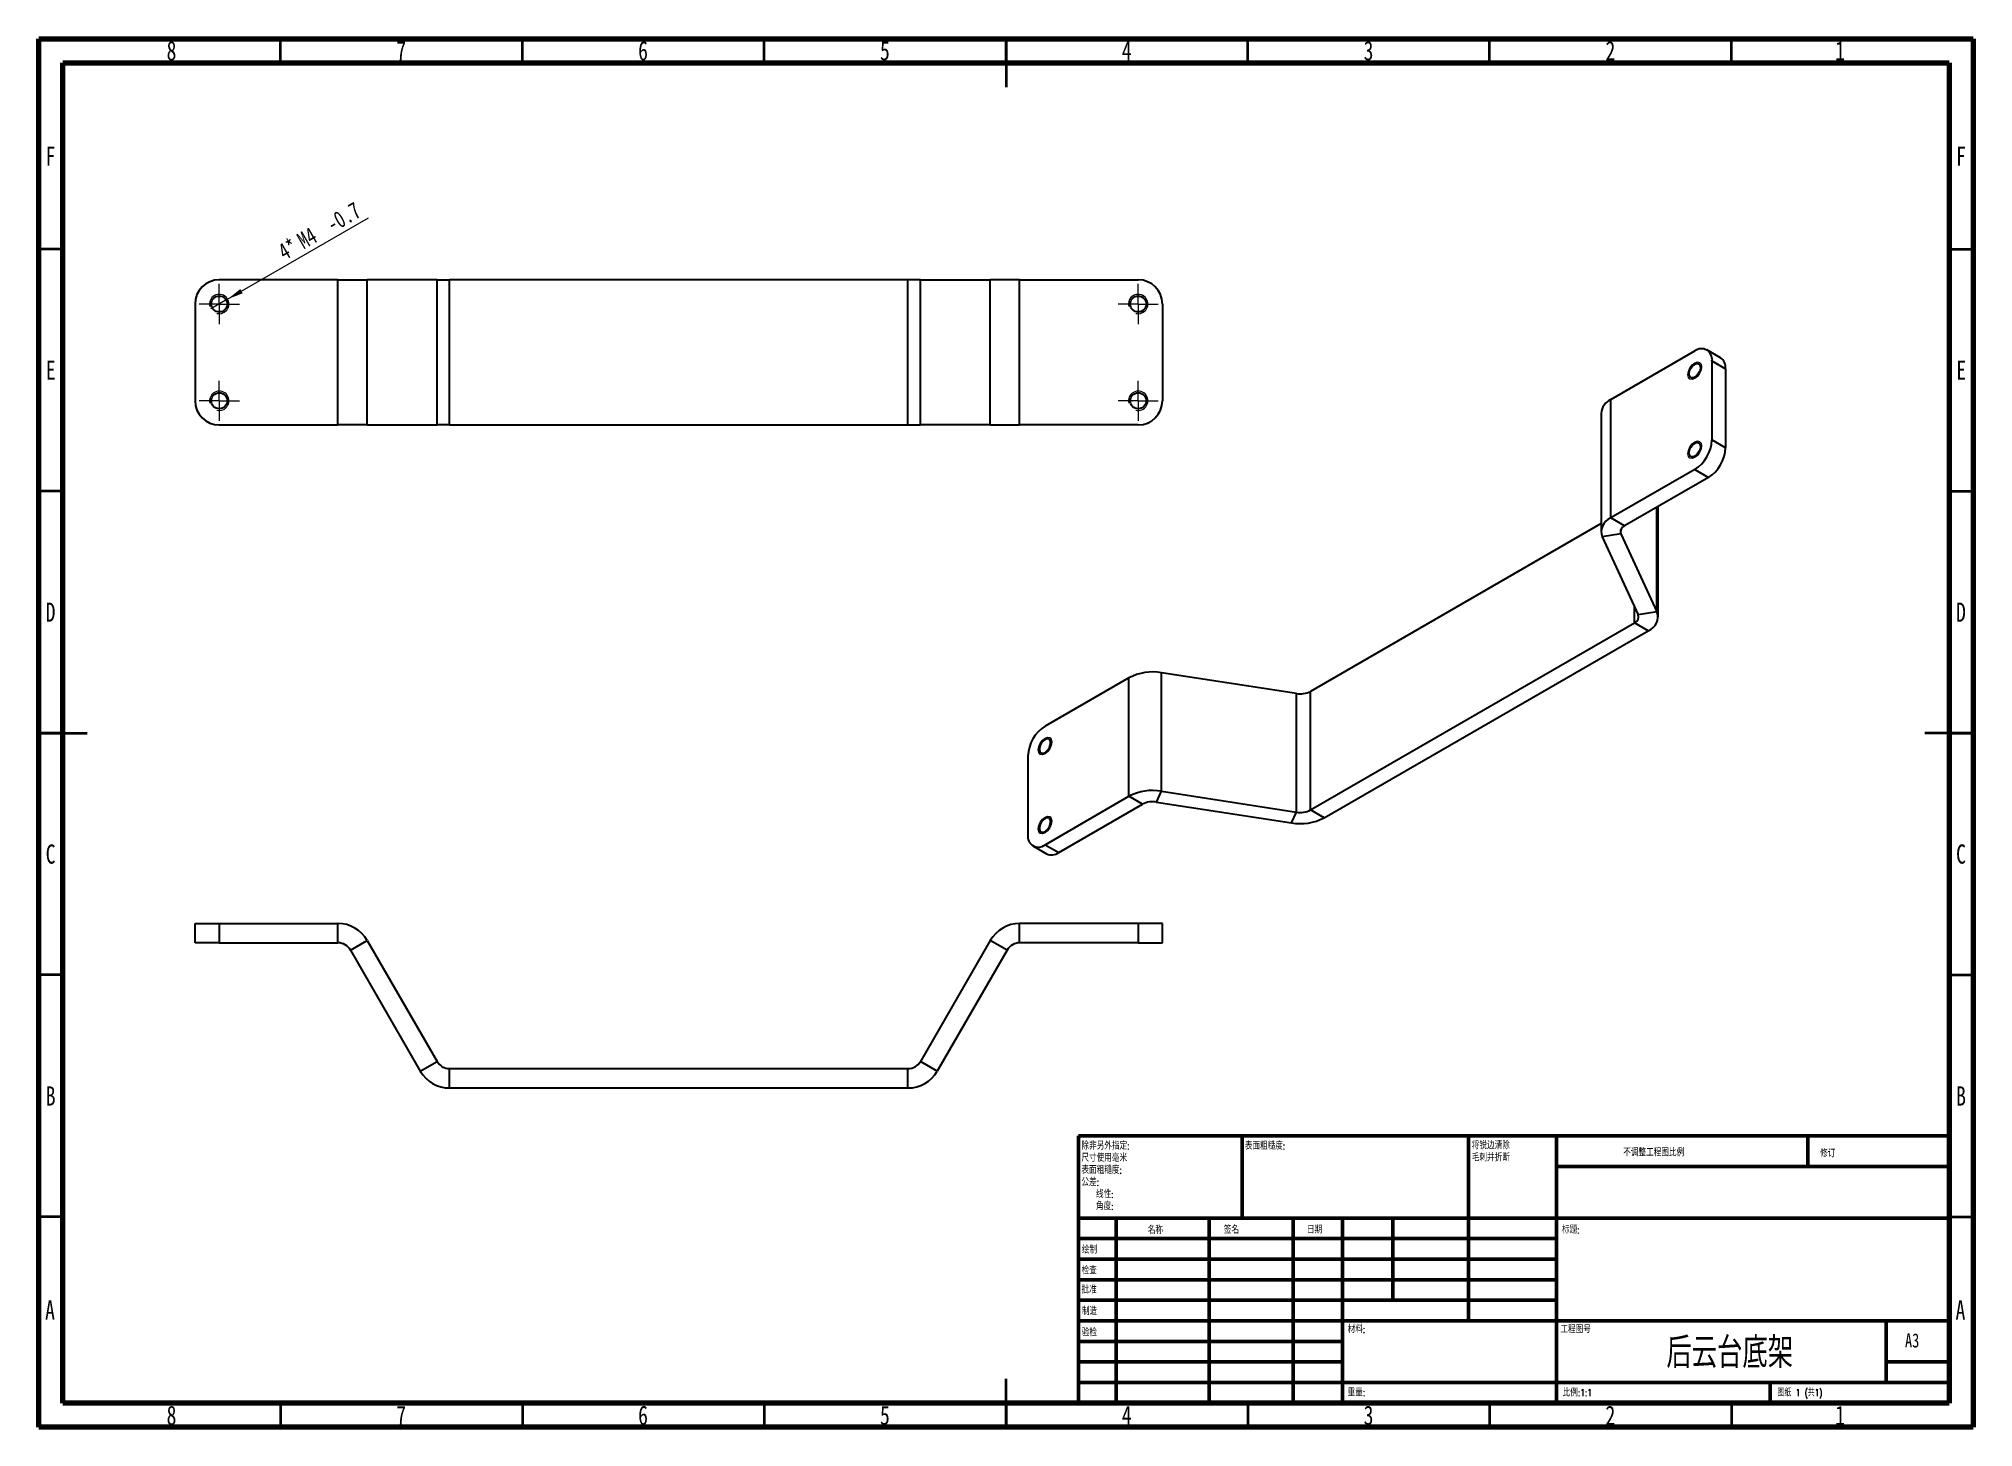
# Model space of a CAD drawing. Header units: millimetres. Extents: x 15 to 415, y 5 to 292.
import ezdxf

# ---------------------------------------------------------------- set-up
doc = ezdxf.new("R2010")
doc.units = ezdxf.units.MM
doc.styles.add('SLDTEXTSTYLE0', font='TXT', dxfattribs={"width": 0.75})
doc.styles.add('SLDTEXTSTYLE1', font='TXT', dxfattribs={"width": 0.75, "bigfont": 'bigfont'})
doc.styles.add('SLDTEXTSTYLE2', font='TXT', dxfattribs={"width": 0.694444, "bigfont": 'bigfont'})
doc.dimstyles.new('SLDDIMSTYLE0', dxfattribs={"dimtxt": 3.5, "dimasz": 3.302, "dimexe": 0, "dimexo": 0.0625, "dimgap": 0.875, "dimtad": 1, "dimrnd": 1e-09, "dimzin": 12, "dimdsep": 46, "dimtxsty": 'SLDTEXTSTYLE0', "dimblk1": 'NONE', "dimsah": 1, "dimcen": 0, "dimadec": 0, "dimazin": 3, "dimtfac": 1, "dimtmove": 0, "dimatfit": 3, "dimldrblk": 'NONE', "dimfxl": 0, "dimfrac": 2, "dimtolj": 1, "dimtzin": 12, "dimarcsym": 0})

# ---------------------------------------------------------------- blocks, each defined once
blk = doc.blocks.new('_D')
at = {"color": 7, "linetype": 'Continuous', "lineweight": 0}
for q in [(83.2, 254.98), (50.61, 236.17)]:
    blk.add_line((54.07, 238.17), q, dxfattribs=at)
at = {"color": 7, "linetype": 'Continuous', "lineweight": 18}
blk.add_solid([(54.07, 238.17), (57.18, 239.38), (56.68, 240.26)], dxfattribs=at)
at = {"color": 7, "linetype": 'Continuous', "lineweight": 18, "char_height": 3.5, "attachment_point": 1, "rotation": 30, "style": 'SLDTEXTSTYLE0'}
for s, insert in [('-0.7', (74.01, 254.87)), ('M4', (68.06, 251.43)), ('4*', (64.1, 249.15))]:
    blk.add_mtext(s, dxfattribs=dict(at, insert=insert))
blk = doc.blocks.new('_None')
blk = doc.blocks.new('SW_CENTERMARKSYMBOL_0')
at = {"color": 0, "linetype": 'Continuous', "lineweight": 18}
for p, q in [((0, 2.5), (0, 4.15)), ((-2.5, 0), (-4.15, 0)), ((0, 0), (-2.5, 0)), ((0, 0), (0, 2.5)), ((0, 0), (0, -2.5)), ((0, 0), (2.5, 0)), ((2.5, 0), (4.15, 0)), ((0, -2.5), (0, -4.15))]:
    blk.add_line(p, q, dxfattribs=at)
blk = doc.blocks.new('SW_CENTERMARKSYMBOL_1')
at = {"color": 0, "linetype": 'Continuous', "lineweight": 18}
for p, q in [((0, 2.5), (0, 4.15)), ((-2.5, 0), (-4.15, 0)), ((0, 0), (-2.5, 0)), ((0, 0), (0, 2.5)), ((0, 0), (0, -2.5)), ((0, 0), (2.5, 0)), ((2.5, 0), (4.15, 0)), ((0, -2.5), (0, -4.15))]:
    blk.add_line(p, q, dxfattribs=at)
blk = doc.blocks.new('SW_CENTERMARKSYMBOL_2')
at = {"color": 0, "linetype": 'Continuous', "lineweight": 18}
for p, q in [((0, 2.5), (0, 4.15)), ((-2.5, 0), (-4.15, 0)), ((0, 0), (-2.5, 0)), ((0, 0), (0, 2.5)), ((0, 0), (0, -2.5)), ((0, 0), (2.5, 0)), ((2.5, 0), (4.15, 0)), ((0, -2.5), (0, -4.15))]:
    blk.add_line(p, q, dxfattribs=at)
blk = doc.blocks.new('SW_CENTERMARKSYMBOL_3')
at = {"color": 0, "linetype": 'Continuous', "lineweight": 18}
for p, q in [((0, 2.5), (0, 4.15)), ((-2.5, 0), (-4.15, 0)), ((0, 0), (-2.5, 0)), ((0, 0), (0, 2.5)), ((0, 0), (0, -2.5)), ((0, 0), (2.5, 0)), ((2.5, 0), (4.15, 0)), ((0, -2.5), (0, -4.15))]:
    blk.add_line(p, q, dxfattribs=at)

msp = doc.modelspace()

# ---------------------------------------------------------------- linework, layer by layer
at = {"color": 7, "linetype": 'Continuous', "lineweight": 70}
for p, q in [((15, 5), (15, 292)), ((15, 292), (415, 292)), ((415, 292), (415, 5)), ((20, 10), (20, 287)), ((20, 287), (410, 287)), ((410, 287), (410, 10)), ((410, 10), (20, 10)), ((415, 5), (15, 5))]:
    msp.add_line(p, q, dxfattribs=at)
at = {"color": 7, "linetype": 'Continuous', "lineweight": 35}
for p, q in [((65, 287), (65, 292)), ((115, 287), (115, 292)), ((165, 287), (165, 292)), ((215, 292), (215, 282)), ((215, 287), (215, 292)), ((265, 287), (265, 292)), ((315, 287), (315, 292)), ((365, 287), (365, 292)), ((20, 248.5), (15, 248.5)), ((410, 248.5), (415, 248.5)), ((20, 198.5), (15, 198.5)), ((410, 198.5), (415, 198.5)), ((15, 148.5), (25, 148.5)), ((20, 148.5), (15, 148.5)), ((415, 148.5), (405, 148.5)), ((410, 148.5), (415, 148.5)), ((20, 98.5), (15, 98.5)), ((410, 98.5), (415, 98.5)), ((20, 48.5), (15, 48.5)), ((410, 48.5), (415, 48.5)), ((215, 5), (215, 15)), ((65, 10), (65, 5)), ((115, 10), (115, 5)), ((165, 10), (165, 5)), ((215, 10), (215, 5)), ((265, 10), (265, 5)), ((315, 10), (315, 5)), ((365, 10), (365, 5))]:
    msp.add_line(p, q, dxfattribs=at)
at = {"color": 7, "linetype": 'Continuous', "lineweight": 25}
for p, q in [((76.862, 242.165), (52.338, 242.165)), ((76.862, 212.165), (76.862, 242.165)), ((76.862, 242.165), (82.925, 242.165)), ((82.925, 212.165), (82.925, 242.165)), ((97.358, 242.165), (82.925, 242.165)), ((97.358, 212.165), (97.358, 242.165)), ((97.358, 242.165), (99.956, 242.165)), ((99.956, 212.165), (99.956, 242.165)), ((194.72, 242.165), (99.956, 242.165)), ((194.72, 212.165), (194.72, 242.165)), ((197.318, 242.165), (194.72, 242.165)), ((197.318, 212.165), (197.318, 242.165)), ((197.318, 242.165), (211.752, 242.165)), ((211.752, 212.165), (211.752, 242.165)), ((217.814, 242.165), (211.752, 242.165)), ((217.814, 212.165), (217.814, 242.165)), ((217.814, 242.165), (242.338, 242.165)), ((47.338, 237.165), (47.338, 217.165)), ((247.338, 237.165), (247.338, 217.165)), ((340.073, 217.447), (357.415, 227.458)), ((362.743, 226.073), (359.914, 227.706)), ((360.95, 225.416), (360.95, 209.086)), ((360.95, 225.416), (363.779, 223.784)), ((363.779, 223.784), (363.779, 207.453)), ((340.073, 192.951), (340.073, 217.447)), ((52.338, 212.165), (76.862, 212.165)), ((82.925, 212.165), (76.862, 212.165)), ((82.925, 212.165), (97.358, 212.165)), ((99.956, 212.165), (97.358, 212.165)), ((99.956, 212.165), (194.72, 212.165)), ((194.72, 212.165), (197.318, 212.165)), ((211.752, 212.165), (197.318, 212.165)), ((211.752, 212.165), (217.814, 212.165)), ((242.338, 212.165), (217.814, 212.165)), ((338.023, 214.59), (338.023, 190.094)), ((363.779, 207.453), (360.95, 209.086)), ((357.415, 202.962), (340.073, 192.951)), ((360.243, 201.329), (342.902, 191.318)), ((357.415, 202.962), (360.243, 201.329)), ((342.902, 191.318), (340.073, 192.951)), ((349.597, 173.548), (349.597, 195.183)), ((349.835, 172.503), (349.835, 195.321)), ((338.023, 191.771), (277.948, 157.091)), ((342.125, 189.645), (338.262, 189.048)), ((338.262, 189.048), (345.733, 172.951)), ((342.125, 189.645), (342.125, 190.542)), ((342.125, 189.645), (349.597, 173.548)), ((344.957, 171.278), (344.957, 174.624)), ((349.597, 173.548), (345.733, 172.951)), ((277.948, 132.595), (344.957, 171.278)), ((280.777, 130.962), (347.785, 169.645)), ((347.785, 169.645), (344.957, 171.278)), ((275.051, 156.643), (247.167, 160.956)), ((247.167, 136.46), (247.167, 160.956)), ((240.405, 159.91), (223.064, 149.899)), ((240.405, 135.414), (240.405, 159.91)), ((275.051, 132.147), (275.051, 156.643)), ((277.948, 132.595), (277.948, 157.091)), ((219.529, 143.776), (219.529, 127.445)), ((246.132, 134.229), (247.167, 136.46)), ((247.167, 136.46), (275.051, 132.147)), ((223.064, 125.403), (240.405, 135.414)), ((225.893, 123.77), (243.234, 133.781)), ((243.234, 133.781), (240.405, 135.414)), ((246.132, 134.229), (274.015, 129.916)), ((274.015, 129.916), (275.051, 132.147)), ((280.777, 130.962), (277.948, 132.595)), ((220.564, 125.156), (223.393, 123.523)), ((223.064, 125.403), (225.893, 123.77)), ((47.338, 105.129), (47.338, 109.129)), ((47.338, 109.129), (52.338, 109.129)), ((52.338, 109.129), (52.338, 105.129)), ((52.338, 109.129), (76.862, 109.129)), ((76.862, 105.129), (76.862, 109.129)), ((217.814, 105.129), (217.814, 109.129)), ((242.338, 109.129), (217.814, 109.129)), ((242.338, 109.129), (242.338, 105.129)), ((247.338, 109.129), (242.338, 109.129)), ((247.338, 105.129), (247.338, 109.129)), ((52.338, 105.129), (47.338, 105.129)), ((52.338, 105.129), (76.862, 105.129)), ((79.46, 103.629), (82.925, 105.629)), ((82.925, 105.629), (97.358, 80.629)), ((211.752, 105.629), (197.318, 80.629)), ((215.216, 103.629), (211.752, 105.629)), ((242.338, 105.129), (217.814, 105.129)), ((242.338, 105.129), (247.338, 105.129)), ((79.46, 103.629), (93.894, 78.629)), ((215.216, 103.629), (200.783, 78.629)), ((93.894, 78.629), (97.358, 80.629)), ((200.783, 78.629), (197.318, 80.629)), ((99.956, 75.129), (99.956, 79.129)), ((99.956, 79.129), (194.72, 79.129)), ((194.72, 75.129), (194.72, 79.129)), ((99.956, 75.129), (194.72, 75.129))]:
    msp.add_line(p, q, dxfattribs=at)
at = {"color": 7, "linetype": 'Continuous', "lineweight": 50}
for p, q in [((230, 65.25), (410, 65.25)), ((230, 65.25), (230, 10)), ((263.8, 48.25), (263.8, 65.25)), ((310.6, 65.25), (310.6, 27)), ((328.8, 65.25), (328.8, 10)), ((380.8, 58.875), (380.8, 65.25)), ((410, 58.875), (328.8, 58.875)), ((410, 48.25), (230, 48.25)), ((237.8, 48.25), (237.8, 10)), ((256.991, 48.25), (256.991, 10)), ((274.399, 48.25), (274.399, 10)), ((284.6, 10), (284.6, 48.25)), ((295, 31.25), (295, 48.25)), ((328.8, 44), (230, 44)), ((328.8, 39.75), (230, 39.75)), ((328.8, 35.5), (230, 35.5)), ((328.8, 31.25), (230, 31.25)), ((284.6, 27), (230, 27)), ((284.6, 27), (410, 27)), ((397, 14.25), (397, 27)), ((284.6, 22.75), (230, 22.75)), ((284.6, 18.5), (230, 18.5)), ((410, 18.5), (397, 18.5)), ((230, 14.25), (410, 14.25)), ((373, 10), (373, 14.25))]:
    msp.add_line(p, q, dxfattribs=at)
at = {"color": 7, "linetype": 'Continuous', "lineweight": 18, "flags": 128}
for points in [[(357.415, 221.742), (356.873, 221.554), (356.415, 221.643), (356.108, 221.996), (356, 222.559), (356.108, 223.246), (356.415, 223.953), (356.873, 224.572), (357.415, 225.008), (357.956, 225.197), (358.415, 225.107), (358.721, 224.755), (358.829, 224.192), (358.721, 223.505), (358.415, 222.798), (357.956, 222.179), (357.415, 221.742)], [(357.415, 205.412), (356.873, 205.223), (356.415, 205.313), (356.108, 205.665), (356, 206.228), (356.108, 206.915), (356.415, 207.622), (356.873, 208.241), (357.415, 208.678), (357.956, 208.866), (358.415, 208.777), (358.721, 208.424), (358.829, 207.861), (358.721, 207.174), (358.415, 206.467), (357.956, 205.848), (357.415, 205.412)], [(223.064, 144.184), (222.523, 143.995), (222.064, 144.085), (221.758, 144.437), (221.65, 145), (221.758, 145.687), (222.064, 146.394), (222.523, 147.013), (223.064, 147.45), (223.605, 147.638), (224.064, 147.549), (224.371, 147.196), (224.478, 146.633), (224.371, 145.946), (224.064, 145.239), (223.605, 144.62), (223.064, 144.184)], [(223.064, 127.853), (222.523, 127.665), (222.064, 127.754), (221.758, 128.107), (221.65, 128.669), (221.758, 129.357), (222.064, 130.063), (222.523, 130.682), (223.064, 131.119), (223.605, 131.307), (224.064, 131.218), (224.371, 130.865), (224.478, 130.302), (224.371, 129.615), (224.064, 128.908), (223.605, 128.289), (223.064, 127.853)]]:
    msp.add_lwpolyline(points, dxfattribs=at)
at = {"color": 7, "linetype": 'Continuous', "lineweight": 25, "flags": 128}
for points in [[(357.415, 222.028), (357.071, 221.889), (356.757, 221.883), (356.502, 222.009), (356.328, 222.256), (356.251, 222.603), (356.277, 223.019), (356.404, 223.466), (356.621, 223.905), (356.908, 224.297), (357.241, 224.607), (357.588, 224.808), (357.921, 224.882), (358.208, 224.821), (358.425, 224.632), (358.552, 224.332), (358.578, 223.946), (358.501, 223.51), (358.327, 223.062), (358.072, 222.642), (357.758, 222.286), (357.415, 222.028)], [(357.415, 205.697), (357.071, 205.559), (356.757, 205.552), (356.502, 205.678), (356.328, 205.925), (356.251, 206.272), (356.277, 206.688), (356.404, 207.135), (356.621, 207.574), (356.908, 207.966), (357.241, 208.276), (357.588, 208.477), (357.921, 208.551), (358.208, 208.49), (358.425, 208.302), (358.552, 208.001), (358.578, 207.616), (358.501, 207.179), (358.327, 206.731), (358.072, 206.311), (357.758, 205.956), (357.415, 205.697)], [(223.064, 144.469), (223.408, 144.728), (223.722, 145.083), (223.976, 145.503), (224.15, 145.951), (224.228, 146.388), (224.202, 146.773), (224.075, 147.074), (223.858, 147.262), (223.57, 147.323), (223.238, 147.249), (222.89, 147.048), (222.558, 146.738), (222.271, 146.346), (222.054, 145.907), (221.927, 145.46), (221.901, 145.044), (221.978, 144.697), (222.152, 144.45), (222.407, 144.324), (222.72, 144.331), (223.064, 144.469)], [(223.064, 128.139), (223.408, 128.397), (223.722, 128.752), (223.976, 129.172), (224.15, 129.621), (224.228, 130.057), (224.202, 130.442), (224.075, 130.743), (223.858, 130.932), (223.57, 130.992), (223.238, 130.918), (222.89, 130.718), (222.558, 130.407), (222.271, 130.015), (222.054, 129.576), (221.927, 129.129), (221.901, 128.713), (221.978, 128.367), (222.152, 128.119), (222.407, 127.993), (222.72, 128), (223.064, 128.139)]]:
    msp.add_lwpolyline(points, dxfattribs=at)
at = {"color": 7, "linetype": 'Continuous', "lineweight": 25}
for centre in [(52.338, 237.165), (242.338, 237.165), (52.338, 217.165), (242.338, 217.165)]:
    msp.add_circle(centre, 1.65, dxfattribs=at)
for centre, radius, start, end in [((52.338, 237.165), 5, 90, 180), ((242.338, 237.165), 5, 0, 90), ((358.784, 225.747), 2.191, 351.31506, 128.67419), ((361.346, 224.062), 2.448, 353.46674, 55.22108), ((52.338, 217.165), 5, 180, 270), ((242.338, 217.165), 5, 270, 0), ((341.542, 214.23), 3.537, 114.52506, 174.1548), ((353.306, 209.416), 7.651, 302.4763, 357.5237), ((356.135, 207.783), 7.651, 302.4764, 357.5236), ((341.163, 190.073), 3.077, 110.74208, 199.461), ((343.369, 190.085), 1.319, 110.74208, 199.461), ((344.49, 172.511), 1.319, 290.74208, 19.461), ((346.695, 172.523), 3.077, 290.74208, 19.461), ((245.343, 150.367), 10.745, 80.2289, 117.35717), ((275.832, 161.181), 4.605, 260.2289, 297.35717), ((227.172, 143.445), 7.651, 122.4764, 177.5236), ((245.343, 125.87), 10.745, 80.2289, 117.35717), ((245.35, 129.691), 4.605, 80.2289, 117.35717), ((275.832, 136.685), 4.605, 260.2289, 297.35717), ((275.839, 140.506), 10.745, 260.2289, 297.35717), ((221.695, 127.114), 2.191, 171.31468, 308.67457), ((224.436, 125.737), 2.448, 244.78089, 306.52957), ((76.862, 102.129), 7, 30, 90), ((217.814, 102.129), 7, 90, 150), ((76.862, 102.129), 3, 30, 90), ((217.814, 102.129), 3, 90, 150), ((99.956, 82.129), 3, 210, 270), ((194.72, 82.129), 3, 270, 330), ((99.956, 82.129), 7, 210, 270), ((194.72, 82.129), 7, 270, 330)]:
    msp.add_arc(centre, radius, start, end, dxfattribs=at)
at = {"color": 7, "linetype": 'Continuous', "lineweight": 18}
for centre in [(52.338, 237.165), (242.338, 237.165), (52.338, 217.165), (242.338, 217.165)]:
    msp.add_arc(centre, 2, 255, 195, dxfattribs=at)

# ---------------------------------------------------------------- block references
at = {"color": 7, "linetype": 'Continuous', "lineweight": 0}
for name, p in [('SW_CENTERMARKSYMBOL_1', (52.338, 237.165)), ('SW_CENTERMARKSYMBOL_3', (242.338, 237.165)), ('SW_CENTERMARKSYMBOL_0', (52.338, 217.165)), ('SW_CENTERMARKSYMBOL_2', (242.338, 217.165))]:
    msp.add_blockref(name, p, dxfattribs=at)

# ---------------------------------------------------------------- texts
for s, insert, char_height, attachment_point, style in [('8', (42.46, 291.504), 3.969, 2, 'SLDTEXTSTYLE0'), ('7', (89.96, 291.504), 3.969, 2, 'SLDTEXTSTYLE0'), ('6', (139.96, 291.504), 3.969, 2, 'SLDTEXTSTYLE0'), ('5', (189.96, 291.504), 3.969, 2, 'SLDTEXTSTYLE0'), ('4', (239.96, 291.504), 3.969, 2, 'SLDTEXTSTYLE0'), ('3', (289.96, 291.504), 3.969, 2, 'SLDTEXTSTYLE0'), ('2', (339.96, 291.504), 3.969, 2, 'SLDTEXTSTYLE0'), ('1', (387.46, 291.504), 3.969, 2, 'SLDTEXTSTYLE0'), ('F', (17.458, 269.716), 3.969, 2, 'SLDTEXTSTYLE0'), ('F', (412.458, 269.716), 3.969, 2, 'SLDTEXTSTYLE0'), ('E', (17.508, 225.466), 3.969, 2, 'SLDTEXTSTYLE0'), ('E', (412.508, 225.466), 3.969, 2, 'SLDTEXTSTYLE0'), ('D', (17.453, 175.466), 3.969, 2, 'SLDTEXTSTYLE0'), ('D', (412.453, 175.466), 3.969, 2, 'SLDTEXTSTYLE0'), ('C', (17.459, 125.466), 3.969, 2, 'SLDTEXTSTYLE0'), ('C', (412.459, 125.466), 3.969, 2, 'SLDTEXTSTYLE0'), ('B', (17.471, 75.466), 3.969, 2, 'SLDTEXTSTYLE0'), ('B', (412.471, 75.466), 3.969, 2, 'SLDTEXTSTYLE0'), ('除非另外指定:^J尺寸使用毫米^J表面粗糙度:^J公差:^J   线性:^J   角度:', (230.594, 63.921), 1.5, 1, 'SLDTEXTSTYLE1'), ('表面粗糙度:', (264.371, 63.919), 1.5, 1, 'SLDTEXTSTYLE1'), ('将锐边清除^J毛刺并折断', (311.309, 64.003), 1.5, 1, 'SLDTEXTSTYLE1'), ('不调整工程图比例', (342.615, 62.533), 1.5, 1, 'SLDTEXTSTYLE1'), ('修订', (383.328, 62.335), 1.5, 1, 'SLDTEXTSTYLE1'), ('名称', (244.322, 46.501), 1.5, 1, 'SLDTEXTSTYLE1'), ('签名', (260.034, 46.562), 1.5, 1, 'SLDTEXTSTYLE1'), ('日期', (277.215, 46.576), 1.5, 1, 'SLDTEXTSTYLE1'), ('标题:', (329.956, 46.576), 1.5, 1, 'SLDTEXTSTYLE1'), ('绘制', (230.685, 42.43), 1.5, 1, 'SLDTEXTSTYLE1'), ('检查', (230.624, 38.154), 1.5, 1, 'SLDTEXTSTYLE1'), ('批准', (230.622, 34.177), 1.5, 1, 'SLDTEXTSTYLE1'), ('A', (17.34, 31.216), 3.969, 2, 'SLDTEXTSTYLE0'), ('制造', (230.682, 29.734), 1.5, 1, 'SLDTEXTSTYLE1'), ('A', (412.34, 31.216), 3.969, 2, 'SLDTEXTSTYLE0'), ('验检', (230.677, 25.35), 1.5, 1, 'SLDTEXTSTYLE1'), ('材料:', (285.646, 25.986), 1.5, 1, 'SLDTEXTSTYLE1'), ('工程图号', (329.629, 25.986), 1.5, 1, 'SLDTEXTSTYLE1'), ('后云台底架', (364.641, 23.607), 6.35, 2, 'SLDTEXTSTYLE1'), ('A3', (400.871, 24.406), 2.9104, 1, 'SLDTEXTSTYLE0'), ('重量:', (285.618, 12.949), 1.4986, 1, 'SLDTEXTSTYLE1'), ('比例:1:1', (330.074, 12.9), 1.5, 1, 'SLDTEXTSTYLE1'), ('图纸 1 (共1)', (374.478, 12.9), 1.5, 1, 'SLDTEXTSTYLE2'), ('8', (42.46, 9.466), 3.969, 2, 'SLDTEXTSTYLE0'), ('7', (89.96, 9.466), 3.969, 2, 'SLDTEXTSTYLE0'), ('6', (139.96, 9.466), 3.969, 2, 'SLDTEXTSTYLE0'), ('5', (189.96, 9.466), 3.969, 2, 'SLDTEXTSTYLE0'), ('4', (239.96, 9.466), 3.969, 2, 'SLDTEXTSTYLE0'), ('3', (289.96, 9.466), 3.969, 2, 'SLDTEXTSTYLE0'), ('2', (339.96, 9.466), 3.969, 2, 'SLDTEXTSTYLE0'), ('1', (387.46, 9.466), 3.969, 2, 'SLDTEXTSTYLE0')]:
    msp.add_mtext(s, dxfattribs=dict(at, insert=insert, char_height=char_height, attachment_point=attachment_point, style=style))

# ---------------------------------------------------------------- dimensions: what is measured, and where the dimension line sits
at = {"color": 7, "linetype": 'Continuous', "lineweight": 18}
dim = msp.add_diameter_dim_2p(p1=(50.606, 236.165), p2=(54.07, 238.165), text='4*M4-0.7', dimstyle='SLDDIMSTYLE0', override={"dimpost": '<>'}, dxfattribs=at)
dim.commit()
dim.dimension.update_dxf_attribs({"geometry": '_D', "text_midpoint": (74.9, 250.191), "dimtype": 163})

doc.saveas('drawing.dxf')
